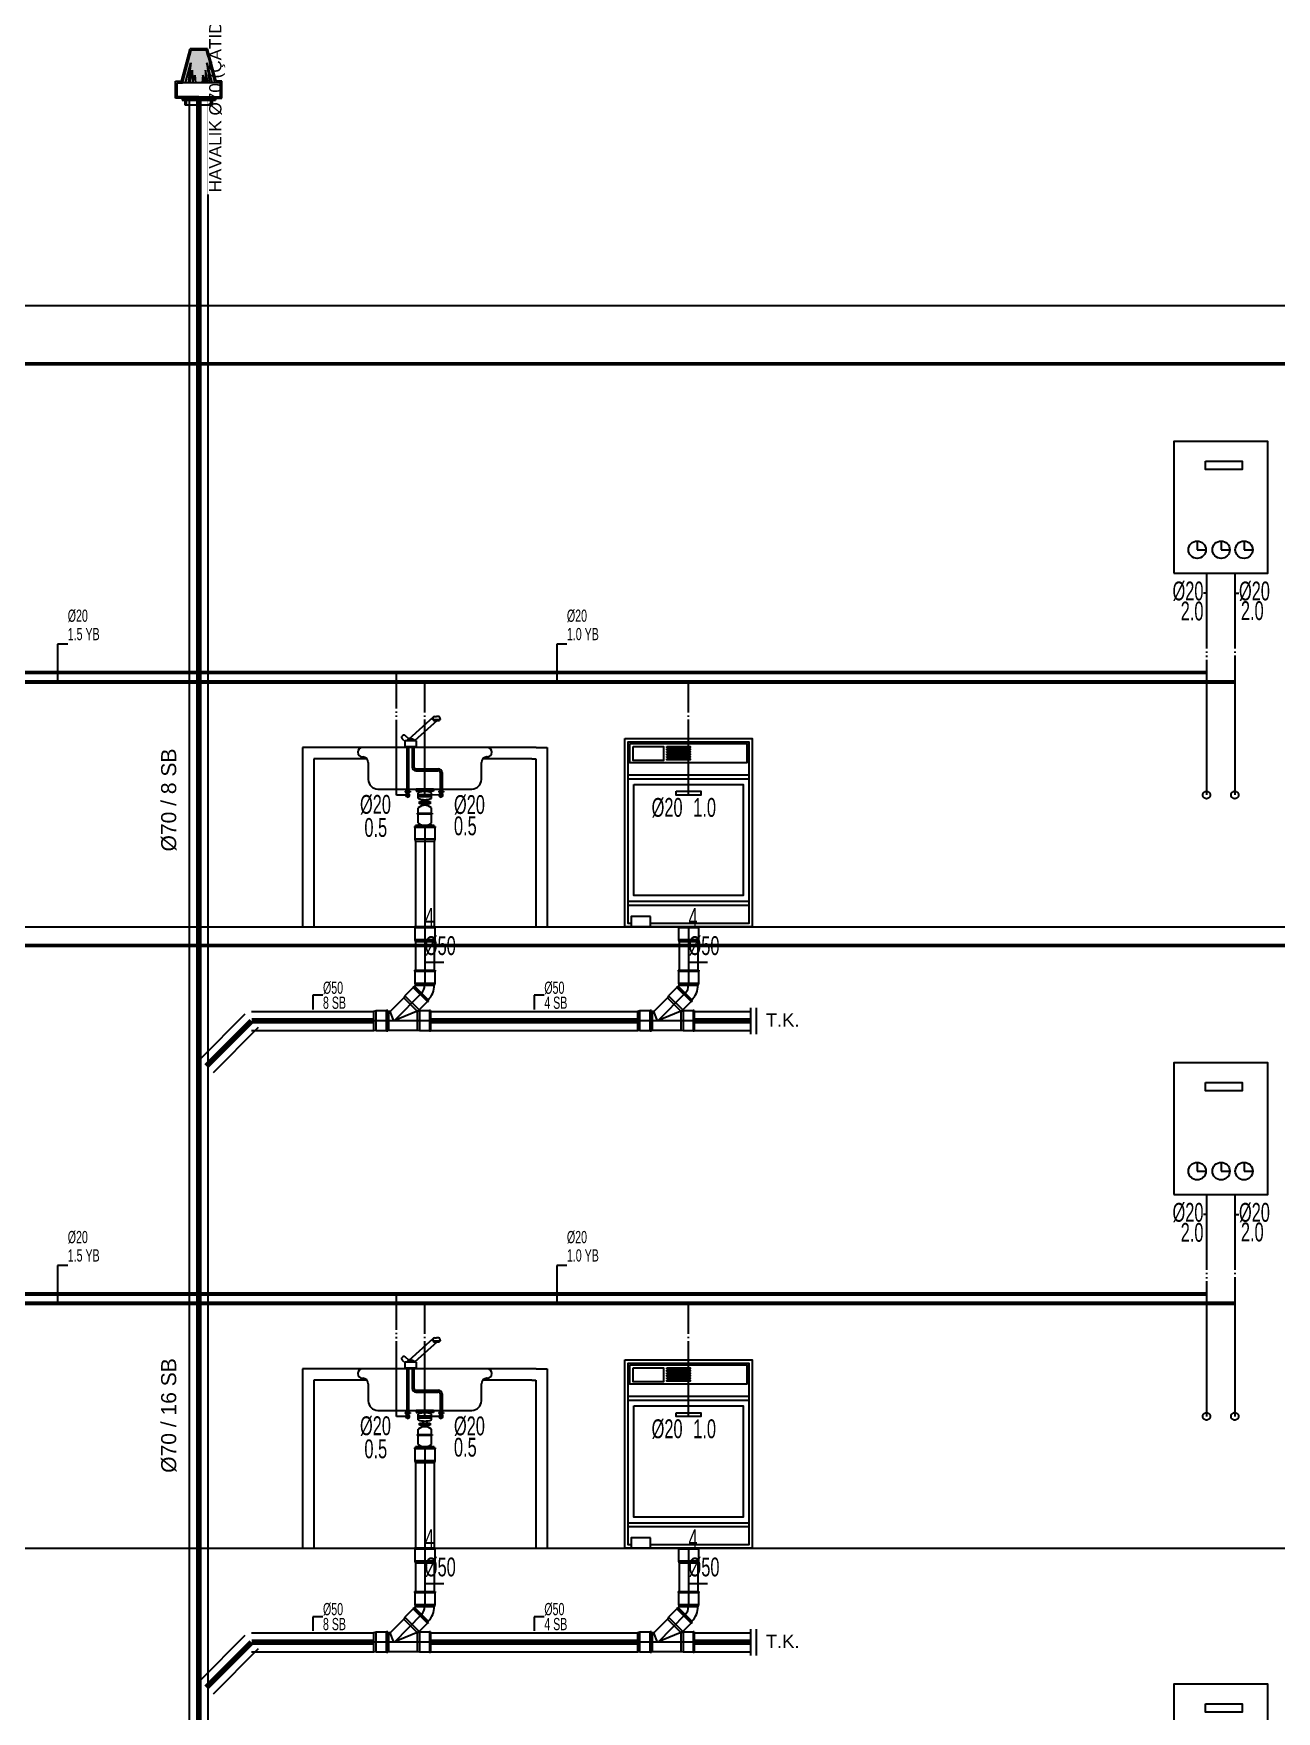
# Model space of a CAD drawing. Header units: centimetres. Extents: x -13133 to 30552, y -2 to 4552.
# Drawn here: x 19552 to 20212, y 913 to 1804 of the extents above; entities that cross this region are included whole.
import ezdxf
from ezdxf.enums import TextEntityAlignment as Align

# ---------------------------------------------------------------- set-up
doc = ezdxf.new("R2010")
doc.units = ezdxf.units.CM
for name, pattern in [('BASMA HATTI', [31, 25, -6]), ('PIS', [38, 30, -8]), ('PISSU HATTI', [26, 20, -6]), ('SICAK', [4.6, 4, -0.15, 0.075, -0.15, 0.075, -0.15]), ('SOGUK', [4.375, 4, -0.15, 0.075, -0.15])]:
    doc.linetypes.add(name, pattern=pattern)
for name, color, linetype in [('MTY-PIS-SU-BORUSU', 6, 'PIS'), ('MTY-PISSU-BORU-TAVANDAN', 6, 'PISSU HATTI'), ('MTY-PISSU-CAP', 211, 'CONTINUOUS'), ('MTY-PVC', 43, 'CONTINUOUS'), ('MTY-SICAKSU-BORU', 1, 'BASMA HATTI'), ('MTY-SOGUKSU-BORU', 5, 'CONTINUOUS'), ('MTY-TEFRIS', 15, 'CONTINUOUS'), ('MTY-TEMIZSU-CAP', 101, 'CONTINUOUS'), ('MTY-YUK-BIRIMI', 7, 'CONTINUOUS'), ('ROTAS-PIS-SU-BORUSU', 6, 'PIS'), ('ROTAS-PISSU-CAP', 211, 'CONTINUOUS'), ('ROTAS-PVC', 43, 'CONTINUOUS'), ('ROTAS-SEMA', 8, 'CONTINUOUS'), ('ROTAS-SICAKSU-BORU', 1, 'BASMA HATTI'), ('ROTAS-SOGUKSU-BORU', 5, 'CONTINUOUS'), ('ROTAS-TEFRIS', 15, 'CONTINUOUS')]:
    doc.layers.add(name, color=color, linetype=linetype)
doc.styles.add('CAP', font='wturkce.SHX', dxfattribs={"width": 0.65})
doc.styles.add('MTY_CAP', font='wturkce.SHX', dxfattribs={"width": 0.65, "height": 20})
doc.styles.add('ROTAS', font='arial.ttf')
doc.linetypes.add('PİS SU', pattern='A,6,-0.4,[")",Standard,S=1,R=0,X=-0.1,Y=-0.375],-0.2', length=6.6)

# ---------------------------------------------------------------- blocks, each defined once
blk = doc.blocks.new('KOMBI1 KOLON')
at = {"layer": 'MTY-SICAKSU-BORU', "linetype": 'SICAK', "ltscale": 10}
for p in [(-15, 187.75), (-15, 135)]:
    blk.add_line(p, (-15, 70), dxfattribs=at)
blk.add_circle((-15, 70), 2, dxfattribs=at)
at = {"layer": 'MTY-SOGUKSU-BORU', "linetype": 'SOGUK', "ltscale": 10}
for p in [(0, 187.75), (0, 130)]:
    blk.add_line(p, (0, 70), dxfattribs=at)
blk.add_circle((0, 70), 2, dxfattribs=at)
at = {"layer": 'MTY-TEFRIS'}
for p, q in [((-19.97, 204.84), (-19.97, 200.22)), ((-19.97, 200.22), (-15.35, 200.22)), ((-7.25, 204.84), (-7.25, 200.22)), ((-7.25, 200.22), (-2.63, 200.22)), ((4.91, 204.84), (4.91, 200.22)), ((4.91, 200.22), (9.54, 200.22))]:
    blk.add_line(p, q, dxfattribs=at)
for points in [[(-32.4, 187.75), (17.6, 187.75), (17.6, 257.75), (-32.4, 257.75)], [(-15.48, 247.28), (3.88, 247.28), (3.88, 242.83), (-15.48, 242.83)]]:
    blk.add_lwpolyline(points, close=True, dxfattribs=at)
for centre in [(-19.97, 200.22), (-7.25, 200.22), (4.91, 200.22)]:
    blk.add_circle(centre, 4.62, dxfattribs=at)
at = {"layer": 'MTY-TEMIZSU-CAP', "color": 101}
for p, q in [((-15, 177.16), (-16.63, 177.16)), ((0, 177.16), (2.22, 177.16))]:
    blk.add_line(p, q, dxfattribs=at)
at = {"layer": 'MTY-TEMIZSU-CAP', "color": 101, "style": 'CAP', "width": 0.65}
blk.add_attdef('SCCP', text='', height=10, dxfattribs=at).set_placement((-16.63, 178.35), align=Align.MIDDLE_RIGHT)
blk.add_attdef('SOCP', text='', height=10, dxfattribs=at).set_placement((2.22, 178.34), align=Align.MIDDLE_LEFT)
at = {"layer": 'MTY-YUK-BIRIMI', "color": 101, "style": 'CAP', "width": 0.65}
blk.add_attdef('SC', text='', height=10, dxfattribs=at).set_placement((-16.63, 167.7), align=Align.MIDDLE_RIGHT)
blk.add_attdef('SO', text='', height=10, dxfattribs=at).set_placement((3.25, 167.91), align=Align.MIDDLE_LEFT)
blk = doc.blocks.new('EVIYE1 KOLON')
at = {"layer": 'MTY-PISSU-BORU-TAVANDAN', "linetype": 'PİS SU', "ltscale": 5}
blk.add_line((0, 53.81), (0, 0), dxfattribs=at)
at = {"layer": 'MTY-PVC', "color": 43}
for p, q in [((5, 53.81), (-5, 53.81)), ((-5, 53.81), (-5, 53.32)), ((5, 53.81), (5, 53.32)), ((-5.5, 53.32), (-5.5, 52.72)), ((-5.03, 53.32), (-5.5, 53.32)), ((-5.3, 52.72), (-5.5, 52.72)), ((5.3, 52.72), (-5.3, 52.72)), ((-5.3, 52.72), (-5.3, 46.46)), ((5.3, 46.46), (-5.3, 46.46)), ((-5.3, 46.46), (-5, 45.32)), ((5, 53.32), (-5.03, 53.32)), ((5, 45.32), (-5, 45.32)), ((-5, 45.32), (-5, 0)), ((5.5, 53.32), (4.97, 53.32)), ((5.3, 46.46), (5, 45.32)), ((5, 45.32), (5, 0)), ((5.5, 52.72), (5.3, 52.72)), ((5.3, 52.72), (5.3, 46.46)), ((5.5, 53.32), (5.5, 52.72))]:
    blk.add_line(p, q, dxfattribs=at)
at = {"layer": 'MTY-SICAKSU-BORU', "linetype": 'SICAK', "ltscale": 10}
for p, q in [((-15, 69.92), (-15, 135)), ((-9.13, 69.92), (-15, 69.92))]:
    blk.add_line(p, q, dxfattribs=at)
at = {"layer": 'MTY-SOGUKSU-BORU', "linetype": 'SOGUK', "ltscale": 10}
for p, q in [((0, 70), (0, 130)), ((9.14, 69.92), (0, 70))]:
    blk.add_line(p, q, dxfattribs=at)
at = {"layer": 'MTY-TEFRIS', "color": 4}
for p, q in [((4.33, 111.2), (-8.43, 99.61)), ((6.58, 109.64), (-5.44, 98.72)), ((4.2, 109.98), (4.29, 110.82)), ((4.2, 109.98), (6.23, 109.98)), ((4.58, 109.98), (4.58, 109.64)), ((7.82, 109.98), (4.58, 109.98)), ((4.58, 109.64), (7.82, 109.64)), ((5.28, 111.72), (6.23, 111.72)), ((7.17, 111.72), (6.23, 111.72)), ((8.25, 109.98), (6.23, 109.98)), ((7.82, 109.64), (7.82, 109.98)), ((8.25, 109.98), (8.16, 110.82)), ((-11.94, 101.4), (-12.12, 101.2)), ((-12.01, 99.79), (-10.45, 98.47)), ((-8.36, 99.67), (-10.53, 101.52)), ((-4.38, 98.72), (-10.45, 98.72)), ((-10.45, 95.77), (-10.45, 98.72)), ((-9.34, 98.78), (-9.41, 98.72)), ((-8.36, 99.62), (-7.41, 99.62)), ((-6.47, 99.62), (-7.41, 99.62)), ((-4.38, 95.77), (-4.38, 98.72)), ((33.13, 95.2), (-33.13, 95.2)), ((-33.13, 90.2), (-33, 90.2)), ((-10.45, 95.77), (-4.38, 95.77)), ((-10, 95.77), (-10, 95.39)), ((-10, 95.39), (-4.8, 95.39)), ((-9.63, 95.39), (-9.63, 71.96)), ((-8.63, 95.39), (-8.63, 71.96)), ((-6.76, 95.39), (-6.76, 84.89)), ((-5.76, 95.39), (-5.76, 84.89)), ((-4.8, 95.39), (-4.8, 95.77)), ((33.13, 90.2), (33, 90.2)), ((-30, 87.2), (-30, 78.16)), ((-4.76, 83.89), (7.14, 83.89)), ((-4.76, 82.89), (7.14, 82.89)), ((8.14, 81.89), (8.14, 71.96)), ((9.14, 81.89), (9.14, 71.96)), ((30, 78.16), (30, 87.2)), ((-25, 73.16), (25, 73.16)), ((-10.38, 71.96), (-10.38, 71.58)), ((-9.13, 71.96), (-10.38, 71.96)), ((-10.38, 71.58), (-9.13, 71.58)), ((-9.63, 71.58), (-9.63, 69.92)), ((-9.13, 71.96), (-7.87, 71.96)), ((-7.87, 71.58), (-9.13, 71.58)), ((-8.63, 71.58), (-8.63, 69.92)), ((-7.87, 71.96), (-7.87, 71.58)), ((4.54, 73.16), (-4.54, 73.16)), ((-4.54, 73.16), (-4.54, 72.09)), ((-4.54, 72.09), (0, 72.09)), ((-1, 72.09), (-1, 71.78)), ((4.54, 72.09), (0, 72.09)), ((1, 72.09), (1, 71.78)), ((4.54, 73.16), (4.54, 72.09)), ((7.38, 71.96), (7.38, 71.58)), ((8.64, 71.96), (7.38, 71.96)), ((7.38, 71.58), (8.64, 71.58)), ((8.14, 71.58), (8.14, 69.92)), ((8.64, 71.96), (9.9, 71.96)), ((9.9, 71.58), (8.64, 71.58)), ((9.14, 71.58), (9.14, 69.92)), ((9.9, 71.96), (9.9, 71.58)), ((-9.63, 69.92), (-8.63, 69.92)), ((-3.49, 68.17), (-3.49, 71.17)), ((3.49, 70.09), (-3.49, 70.09)), ((3.49, 69.1), (-3.49, 69.1)), ((-3.49, 60.41), (-3.49, 63.23)), ((-2.75, 65.33), (-2.75, 66.46)), ((-2.75, 66.46), (2.86, 66.46)), ((2.86, 65.93), (-2.75, 65.93)), ((2.86, 65.33), (-2.75, 65.33)), ((-1, 67.56), (-1, 66.46)), ((-1, 65.33), (-1, 64.49)), ((1, 67.56), (1, 66.46)), ((1, 65.33), (1, 64.49)), ((2.86, 66.46), (2.86, 65.33)), ((3.49, 68.17), (3.49, 71.17)), ((3.49, 60.41), (3.49, 63.23)), ((9.14, 69.92), (8.14, 69.92)), ((-3.95, 59.82), (-3.95, 60.41)), ((-3.95, 60.41), (3.82, 60.41)), ((3.82, 59.82), (-3.95, 59.82)), ((-3.49, 55.1), (-3.49, 59.82)), ((3.49, 55.1), (3.49, 59.82)), ((3.82, 60.41), (3.82, 59.82))]:
    blk.add_line(p, q, dxfattribs=at)
at = {"layer": 'MTY-TEFRIS', "color": 2}
for p, q in [((-65, 95.2), (-65, 0)), ((59.11, 95.2), (-65, 95.2)), ((-59, 89.2), (-59, 0)), ((-30.76, 89.2), (-59, 89.2)), ((56.74, 89.2), (30.76, 89.2)), ((56.74, 89.2), (59, 89.2)), ((59, 89.2), (59, 0)), ((59.11, 95.2), (65, 95.2)), ((65, 95.2), (65, 0))]:
    blk.add_line(p, q, dxfattribs=at)
at = {"layer": 'MTY-TEFRIS', "color": 4}
for centre, radius, start, end in [((5.28, 110.72), 1, 90, 174.07007), ((7.17, 110.72), 1, 5.92993, 90), ((-11.36, 100.55), 1, 139.57371, 229.57371), ((-11.18, 100.76), 1, 49.57371, 139.57371), ((-8.36, 98.62), 1, 90, 174.07007), ((-6.47, 98.62), 1, 5.92993, 90), ((-33.13, 92.7), 2.5, 90, 270), ((-33, 87.2), 3, 0, 90), ((33, 87.2), 3, 90, 180), ((33.13, 92.7), 2.5, 270, 90), ((-4.76, 84.89), 2, 180, 270), ((-4.76, 84.89), 1, 180, 270), ((7.14, 81.89), 2, 0, 90), ((7.14, 81.89), 1, 0, 90), ((-25, 78.16), 5, 180, 270), ((0, 62.3), 9.53, 68.53271, 111.46729), ((25, 78.16), 5, 270, 0), ((-9.13, 69.92), 1, 119.88579, 60.11421), ((-9.13, 70), 0.506, 189.04535, 350.95465), ((0, 77.03), 9.53, 248.53271, 291.46729), ((0, 59.16), 5.35, 49.37058, 130.62942), ((8.64, 69.92), 1, 119.88579, 60.11421), ((8.64, 70), 0.506, 189.04535, 350.95465), ((0, 59.16), 5.35, 229.37058, 310.62942)]:
    blk.add_arc(centre, radius, start, end, dxfattribs=at)
at = {"layer": 'MTY-PISSU-CAP', "lineweight": -3, "ltscale": 100, "style": 'CAP', "width": 0.65}
blk.add_attdef('PSCP', text='', height=10, dxfattribs=at).set_placement((0, -10), align=Align.MIDDLE_LEFT)
at = {"layer": 'MTY-TEMIZSU-CAP', "color": 101, "style": 'CAP', "width": 0.65}
blk.add_attdef('SCCP', text='', height=10, dxfattribs=at).set_placement((-18, 65), align=Align.MIDDLE_RIGHT)
blk.add_attdef('SOCP', text='', height=10, dxfattribs=at).set_placement((15.46, 64.92), align=Align.MIDDLE_LEFT)
at = {"layer": 'MTY-YUK-BIRIMI', "color": 101, "style": 'CAP', "width": 0.65}
blk.add_attdef('SC', text='', height=10, dxfattribs=at).set_placement((-20, 52.74), align=Align.MIDDLE_RIGHT)
blk.add_attdef('SO', text='', height=10, dxfattribs=at).set_placement((15.46, 53.61), align=Align.MIDDLE_LEFT)
at = {"layer": 'MTY-YUK-BIRIMI', "color": 211, "lineweight": -3, "ltscale": 100, "style": 'CAP', "width": 0.65}
blk.add_attdef('PS', text='', height=10, dxfattribs=at).set_placement((0, 5), align=Align.MIDDLE_LEFT)
blk = doc.blocks.new('PVC CATAL SAG')
at = {"layer": 'MTY-PIS-SU-BORUSU', "linetype": 'PİS SU', "ltscale": 5}
for p, q in [((0, 0), (0, -23.03)), ((0, -23.03), (0, -31.02)), ((-1.76, -35.26), (-16.12, -49.85)), ((3, -50), (-27, -50))]:
    blk.add_line(p, q, dxfattribs=at)
blk.add_arc((-6, -31.02), 6, 315, 0, dxfattribs=at)
at = {"layer": 'MTY-PISSU-CAP', "lineweight": -3, "ltscale": 100}
for p, q in [((0, -15.84), (0, -25.84)), ((10, -18.89), (0, -18.89))]:
    blk.add_line(p, q, dxfattribs=at)
at = {"layer": 'MTY-PVC', "color": 43}
for p, q in [((-5.5, 0), (-5.5, -0.6)), ((5.5, 0), (-5.5, 0)), ((-5.3, -0.6), (-5.5, -0.6)), ((5.3, -0.6), (-5.3, -0.6)), ((-5.3, -0.6), (-5.3, -6.85)), ((5.3, -6.85), (-5.3, -6.85)), ((-5.3, -6.85), (-5, -7.99)), ((5, -7.99), (-5, -7.99)), ((-5, -7.99), (-5, -22.87)), ((5.3, -6.85), (5, -7.99)), ((5, -7.99), (5, -22.87)), ((5.5, -0.6), (5.3, -0.6)), ((5.3, -0.6), (5.3, -6.85)), ((5.5, 0), (5.5, -0.6)), ((-5.5, -23.03), (-5.5, -23.63)), ((-5.5, -23.03), (-4.97, -23.03)), ((-5.5, -23.63), (-5.3, -23.63)), ((-5.3, -23.63), (5.3, -23.63)), ((-5.3, -23.63), (-5.3, -29.88)), ((-5, -23.03), (5.03, -23.03)), ((5.03, -23.03), (5.5, -23.03)), ((5.3, -23.63), (5.5, -23.63)), ((5.3, -23.63), (5.3, -29.88)), ((5.5, -23.03), (5.5, -23.63)), ((-6.17, -32.27), (-10.59, -36.69)), ((-5.88, -31.7), (-6.31, -32.13)), ((-5.88, -31.7), (-6.31, -32.13)), ((-6.31, -32.13), (-6.17, -32.27)), ((-6.31, -32.13), (-6.17, -32.27)), ((-6.17, -32.27), (1.33, -39.76)), ((-5.88, -31.7), (-5.58, -32.01)), ((-5.88, -31.7), (-5.58, -32.01)), ((-5.29, -31.73), (-5.58, -32.01)), ((-5.58, -32.01), (1.54, -39.13)), ((-5.3, -29.88), (5.3, -29.88)), ((-5.3, -29.88), (-5, -31.02)), ((-5.29, -31.73), (1.78, -38.8)), ((-5, -31.02), (5, -31.02)), ((5.3, -29.88), (5, -31.02)), ((-19.73, -44.5), (-20.33, -44.5)), ((-20.33, -44.7), (-20.33, -44.5)), ((-19.73, -45), (-19.73, -44.5)), ((-11.15, -37.73), (-18.46, -45)), ((-10.59, -36.69), (-11.15, -37.73)), ((-11.15, -37.73), (-4.14, -44.75)), ((-10.59, -36.69), (-3.09, -44.18)), ((-3.09, -44.18), (-4.14, -44.75)), ((1.33, -39.76), (-3.09, -44.18)), ((1.33, -39.76), (1.47, -39.9)), ((1.33, -39.76), (1.47, -39.9)), ((1.89, -39.48), (1.47, -39.9)), ((1.89, -39.48), (1.47, -39.9)), ((1.78, -38.8), (1.5, -39.08)), ((1.5, -39.08), (1.89, -39.48)), ((1.5, -39.08), (1.89, -39.48)), ((3, -44.5), (2.4, -44.5)), ((2.4, -44.5), (2.4, -44.7)), ((3, -44.5), (3, -45)), ((-25.86, -44.7), (-27, -45)), ((-27, -55), (-27, -45)), ((-25.86, -55.3), (-25.86, -44.7)), ((-20.33, -44.7), (-25.86, -44.7)), ((-20.33, -55.3), (-20.33, -44.7)), ((-19.73, -55), (-19.73, -45)), ((-19.33, -45), (-19.73, -45)), ((-18.46, -45), (-19.33, -45)), ((-19.33, -45), (-19.33, -55)), ((-19.33, -45), (-19.33, -55)), ((-19.33, -55), (-19.33, -45)), ((-19.33, -45), (-19.33, -55)), ((-16.5, -50), (-18.46, -45)), ((-4.43, -45), (-16.5, -50)), ((-4.14, -44.75), (-4.43, -45)), ((-4.02, -45), (-4.42, -45)), ((-2.88, -44.7), (-4.02, -45)), ((-4.02, -45), (-4.02, -55)), ((2.4, -44.7), (-2.88, -44.7)), ((-2.88, -44.7), (-2.88, -55.3)), ((2.4, -44.7), (2.4, -55.3)), ((3, -45), (3, -55)), ((-25.86, -55.3), (-27, -55)), ((-20.33, -55.3), (-25.86, -55.3)), ((-20.33, -55.5), (-20.33, -55.3)), ((-19.73, -55.5), (-20.33, -55.5)), ((-19.73, -55.5), (-19.73, -55)), ((-19.33, -55), (-19.73, -55)), ((-4.02, -55), (-19.33, -55)), ((-2.88, -55.3), (-4.02, -55)), ((2.4, -55.3), (-2.88, -55.3)), ((2.4, -55.3), (2.4, -55.5)), ((3, -55.5), (2.4, -55.5)), ((3, -55), (3, -55.5))]:
    blk.add_line(p, q, dxfattribs=at)
for radius in [1, 11]:
    blk.add_arc((-6, -31.02), radius, 315, 0, dxfattribs=at)
blk = doc.blocks.new('BULASIK MAKINASI1 KOLON')
at = {"layer": 'MTY-SOGUKSU-BORU', "linetype": 'SOGUK', "ltscale": 10}
blk.add_line((0, 70), (0, 130), dxfattribs=at)
at = {"layer": 'MTY-TEFRIS', "color": 4}
for p, q in [((-32.01, 80.72), (32.01, 80.72)), ((-32.01, 78.63), (32.01, 78.63)), ((-32.01, 13.53), (32.01, 13.53)), ((-32.01, 11.44), (32.01, 11.44))]:
    blk.add_line(p, q, dxfattribs=at)
for points in [[(-33.81, 100), (33.81, 100), (33.81, 0), (-33.81, 0)], [(-20.26, 5.42), (-30.48, 5.42), (-30.48, 0), (-20.26, 0)]]:
    blk.add_lwpolyline(points, close=True, dxfattribs=at)
blk.add_lwpolyline([(-30.48, 1.8), (-32.01, 1.8), (-32.01, 98.2), (32.01, 98.2), (32.01, 1.8), (-20.26, 1.8)], dxfattribs=at)
at = {"layer": 'MTY-TEFRIS', "color": 2}
for points in [[(-31.19, 97.28), (30.96, 97.28), (30.96, 87.1), (-31.19, 87.1)], [(-29.31, 95.74), (-13.38, 95.74), (-13.38, 88.32), (-29.31, 88.32)], [(-11.61, 95.74), (0.92, 95.74), (0.92, 95.26), (-11.61, 95.26)], [(-11.61, 94.44), (0.92, 94.44), (0.92, 93.96), (-11.61, 93.96)], [(-11.61, 93.13), (0.92, 93.13), (0.92, 92.66), (-11.61, 92.66)], [(-11.61, 91.83), (0.92, 91.83), (0.92, 91.35), (-11.61, 91.35)], [(-11.61, 90.52), (0.92, 90.52), (0.92, 90.05), (-11.61, 90.05)], [(-11.61, 89.22), (0.92, 89.22), (0.92, 88.74), (-11.61, 88.74)], [(-29.02, 75.63), (29.02, 75.63), (29.02, 16.53), (-29.02, 16.53)], [(-6.53, 71.95), (6.53, 71.95), (6.53, 69.94), (-6.53, 69.94)]]:
    blk.add_lwpolyline(points, close=True, dxfattribs=at)
at = {"layer": 'MTY-PISSU-CAP', "lineweight": -3, "ltscale": 100, "style": 'CAP', "width": 0.65}
blk.add_attdef('PSCP', text='', height=10, dxfattribs=at).set_placement((0, -10), align=Align.MIDDLE_LEFT)
at = {"layer": 'MTY-TEMIZSU-CAP', "color": 101, "style": 'CAP', "width": 0.65}
blk.add_attdef('SOCP', text='', height=10, dxfattribs=at).set_placement((-3.17, 63.4), align=Align.MIDDLE_RIGHT)
at = {"layer": 'MTY-YUK-BIRIMI', "color": 101, "style": 'CAP', "width": 0.65}
blk.add_attdef('SO', text='', height=10, dxfattribs=at).set_placement((2.5, 63.4), align=Align.MIDDLE_LEFT)
at = {"layer": 'MTY-YUK-BIRIMI', "color": 211, "lineweight": -3, "ltscale": 100, "style": 'CAP', "width": 0.65}
blk.add_attdef('PS', text='', height=10, dxfattribs=at).set_placement((0, 5), align=Align.MIDDLE_LEFT)
blk = doc.blocks.new('MTY-PIS SU CAP SB')
at = {"layer": 'MTY-PISSU-CAP'}
for p, q in [((0.83, 1.17), (0, 1.17)), ((0, 1.17), (0, 0))]:
    blk.add_line(p, q, dxfattribs=at)
at = {"layer": 'MTY-PISSU-CAP', "style": 'MTY_CAP', "width": 0.65}
blk.add_attdef('PSCP_001', (0.83, 1.29), '', height=1, dxfattribs=at)
at = {"layer": 'MTY-YUK-BIRIMI', "color": 211, "style": 'MTY_CAP', "width": 0.65}
blk.add_attdef('PS_001', (0.83, 0.07), '', height=1, dxfattribs=at)
blk = doc.blocks.new('MTY-TEMIZ SU CAP MB')
at = {"layer": 'MTY-TEMIZSU-CAP'}
for p, q in [((0.83, 3.1), (0, 3.1)), ((0, 3.1), (0, 0))]:
    blk.add_line(p, q, dxfattribs=at)
at = {"layer": 'MTY-TEMIZSU-CAP', "style": 'MTY_CAP', "width": 0.65}
for tag, p in [('SOCP_001', (0.83, 4.92)), ('SCCP_001', (0.83, 1.92))]:
    blk.add_attdef(tag, p, '', height=1, dxfattribs=at)
at = {"layer": 'MTY-YUK-BIRIMI', "color": 101, "style": 'MTY_CAP', "width": 0.65}
for tag, p in [('SO_001', (0.83, 3.42)), ('SC_001', (0.83, 0.42))]:
    blk.add_attdef(tag, p, '', height=1, dxfattribs=at)
blk = doc.blocks.new('MTY-KOLON HAVALIK SAPKASI')
at = {"layer": 'MTY-PVC'}
h = blk.add_hatch(color=43, dxfattribs=at)
h.paths.add_polyline_path([(0, 15.94), (-2.56, 15.94), (-5.44, 5.17), (-4.4, 5.17), (-2.66, 11.76), (-3.57, 5.17), (-2.96, 5.17), (-2.21, 9.35), (-2.13, 5.2), (-1.3, 7.69), (-1.15, 5.17), (0, 5.17)])
h.paths.add_polyline_path([(2.56, 15.94), (0, 15.94), (0, 5.17), (1.15, 5.17), (1.3, 7.69), (2.13, 5.2), (2.21, 9.35), (2.96, 5.17), (3.57, 5.17), (2.66, 11.76), (4.4, 5.17), (5.44, 5.17)])
at = {"layer": 'MTY-PISSU-BORU-TAVANDAN', "linetype": 'PİS SU', "ltscale": 5}
for p, q in [((-5.76, 5.64), (-2.88, 16.41)), ((2.88, 16.41), (-2.88, 16.41)), ((5.76, 5.64), (2.88, 16.41)), ((-7.69, 5.64), (-5.76, 5.64)), ((-7.69, 0), (-7.69, 5.64)), ((7.69, 5.64), (5.76, 5.64)), ((7.69, 0), (7.69, 5.64)), ((-4.5, 0), (-7.69, 0)), ((-4.5, -2.26), (-4.5, 0)), ((4.5, -2.26), (4.5, 0)), ((4.5, 0), (7.69, 0)), ((4.5, -2.26), (-4.5, -2.26))]:
    blk.add_line(p, q, dxfattribs=at)
at = {"layer": 'MTY-PVC', "color": 43}
for p, q in [((-5.76, 5.64), (-2.88, 16.41)), ((-5.44, 5.17), (-2.56, 15.94)), ((-4.4, 5.17), (-2.66, 11.76)), ((-2.66, 11.76), (-3.57, 5.17)), ((2.88, 16.41), (-2.88, 16.41)), ((2.56, 15.94), (-2.56, 15.94)), ((5.44, 5.17), (2.56, 15.94)), ((4.4, 5.17), (2.66, 11.76)), ((2.66, 11.76), (3.57, 5.17)), ((5.76, 5.64), (2.88, 16.41)), ((-7.69, 5.64), (-5.76, 5.64)), ((-7.69, 0), (-7.69, 5.64)), ((-2.96, 5.17), (-2.21, 9.35)), ((-2.21, 9.35), (-2.13, 5.17)), ((-2.14, 5.17), (-1.3, 7.69)), ((-1.3, 7.69), (-1.15, 5.17)), ((1.3, 7.69), (1.15, 5.17)), ((2.14, 5.17), (1.3, 7.69)), ((2.21, 9.35), (2.13, 5.17)), ((2.96, 5.17), (2.21, 9.35)), ((7.69, 5.64), (5.76, 5.64)), ((7.69, 0), (7.69, 5.64)), ((-5.44, 0), (-7.69, 0)), ((-7.22, 0.47), (-7.22, 5.17)), ((-7.22, 5.17), (-5.44, 5.17)), ((0, 0.47), (-7.22, 0.47)), ((-5.5, 0), (-5.5, -0.6)), ((-5.5, 0), (-5, 0)), ((5.44, 5.17), (-5.44, 5.17)), ((5.44, 0), (-5.44, 0)), ((-5, 0), (5, 0)), ((-4.5, -2.26), (-4.5, 0)), ((-4.03, -2.26), (-4.03, 0)), ((0, 0.47), (7.22, 0.47)), ((4.03, -2.26), (4.03, 0)), ((4.5, -2.26), (4.5, 0)), ((5, 0), (5.5, 0)), ((7.22, 5.17), (5.44, 5.17)), ((5.44, 0), (7.69, 0)), ((5.5, 0), (5.5, -0.6)), ((7.22, 0.47), (7.22, 5.17)), ((-5.5, -0.6), (-5.3, -0.6)), ((-5.3, -0.6), (5.3, -0.6)), ((4.5, -2.26), (-4.5, -2.26)), ((5.3, -0.6), (5.5, -0.6))]:
    blk.add_line(p, q, dxfattribs=at)

msp = doc.modelspace()

# ---------------------------------------------------------------- linework, layer by layer
at = {"layer": 'ROTAS-PIS-SU-BORUSU', "const_width": 3}
for points in [[(19640, 539.5), (19640, 1770)], [(19668, 1280), (19644, 1256)], [(19668, 1280), (19733, 1280)], [(19763, 1280), (19873, 1280)], [(19903, 1280), (19933, 1280)], [(19668, 950), (19644, 926)], [(19668, 950), (19733, 950)], [(19763, 950), (19873, 950)], [(19903, 950), (19933, 950)]]:
    msp.add_lwpolyline(points, dxfattribs=at)
at = {"layer": 'ROTAS-PVC'}
for p, q in [((19635, 539.5), (19635, 1770)), ((19645, 539.5), (19645, 1770)), ((19664.46, 1283.54), (19640.46, 1259.54)), ((19668, 1285), (19733, 1285)), ((19763, 1285), (19873, 1285)), ((19903, 1285), (19933, 1285)), ((19933, 1273), (19933, 1287)), ((19936, 1273), (19936, 1287)), ((19671.54, 1276.46), (19647.54, 1252.46)), ((19668, 1275), (19733, 1275)), ((19763, 1275), (19873, 1275)), ((19903, 1275), (19933, 1275)), ((19664.46, 953.54), (19640.46, 929.54)), ((19668, 955), (19733, 955)), ((19763, 955), (19873, 955)), ((19903, 955), (19933, 955)), ((19933, 943), (19933, 957)), ((19936, 943), (19936, 957)), ((19671.54, 946.46), (19647.54, 922.46)), ((19668, 945), (19733, 945)), ((19763, 945), (19873, 945)), ((19903, 945), (19933, 945))]:
    msp.add_line(p, q, dxfattribs=at)
at = {"layer": 'ROTAS-SEMA'}
for points in [[(15140, 1660), (22960, 1660)], [(15140, 1330), (22960, 1330)], [(15140, 1000), (22960, 1000)]]:
    msp.add_lwpolyline(points, dxfattribs=at)
at = {"layer": 'ROTAS-SICAKSU-BORU', "const_width": 2}
for points in [[(20175, 1465), (18405, 1465)], [(20175, 1135), (18405, 1135)]]:
    msp.add_lwpolyline(points, dxfattribs=at)
at = {"layer": 'ROTAS-SOGUKSU-BORU', "const_width": 2}
for points in [[(15400, 775), (15400, 1629), (20572, 1629), (20572, 1460), (20640, 1460)], [(18120, 1460), (20190, 1460)], [(15520, 775), (15520, 1320), (20590, 1320), (20590, 1130), (20640, 1130)], [(18120, 1130), (20190, 1130)]]:
    msp.add_lwpolyline(points, dxfattribs=at)

# ---------------------------------------------------------------- block references
at = {"layer": 'ROTAS-TEFRIS'}
ref = msp.add_blockref('KOMBI1 KOLON', (20190, 1330), dxfattribs=at)
ref.add_attrib('SO', '2.0', dxfattribs={"color": 101, "height": 10, "style": 'CAP', "width": 0.65}).set_placement((20193.25, 1497.91), align=Align.MIDDLE_LEFT)
ref.add_attrib('SOCP', 'Ø20', dxfattribs={"color": 101, "height": 10, "style": 'CAP', "width": 0.65}).set_placement((20192.22, 1508.34), align=Align.MIDDLE_LEFT)
ref.add_attrib('SC', '2.0', dxfattribs={"color": 101, "height": 10, "style": 'CAP', "width": 0.65}).set_placement((20173.37, 1497.7), align=Align.MIDDLE_RIGHT)
ref.add_attrib('SCCP', 'Ø20', dxfattribs={"color": 101, "height": 10, "style": 'CAP', "width": 0.65}).set_placement((20173.37, 1508.35), align=Align.MIDDLE_RIGHT)
ref = msp.add_blockref('MTY-TEMIZ SU CAP MB', (19565, 1460), dxfattribs=dict(at, xscale=6.5, yscale=6.5))
ref.add_attrib('SO_001', '1.5 YB', (19570.42, 1482.21), dxfattribs={"color": 101, "height": 6.5, "style": 'MTY_CAP', "width": 0.65})
ref.add_attrib('SOCP_001', 'Ø20', (19570.42, 1491.96), dxfattribs={"height": 6.5, "style": 'MTY_CAP', "width": 0.65})
ref = msp.add_blockref('MTY-TEMIZ SU CAP MB', (19830, 1460), dxfattribs=dict(at, xscale=6.5, yscale=6.5))
ref.add_attrib('SO_001', '1.0 YB', (19835.42, 1482.21), dxfattribs={"color": 101, "height": 6.5, "style": 'MTY_CAP', "width": 0.65})
ref.add_attrib('SOCP_001', 'Ø20', (19835.42, 1491.96), dxfattribs={"height": 6.5, "style": 'MTY_CAP', "width": 0.65})
ref = msp.add_blockref('EVIYE1 KOLON', (19760, 1330), dxfattribs=at)
ref.add_attrib('SO', '0.5', dxfattribs={"color": 101, "height": 10, "style": 'CAP', "width": 0.65}).set_placement((19775.46, 1383.61), align=Align.MIDDLE_LEFT)
ref.add_attrib('SOCP', 'Ø20', dxfattribs={"color": 101, "height": 10, "style": 'CAP', "width": 0.65}).set_placement((19775.46, 1394.92), align=Align.MIDDLE_LEFT)
ref.add_attrib('SC', '0.5', dxfattribs={"color": 101, "height": 10, "style": 'CAP', "width": 0.65}).set_placement((19740, 1382.74), align=Align.MIDDLE_RIGHT)
ref.add_attrib('SCCP', 'Ø20', dxfattribs={"color": 101, "height": 10, "style": 'CAP', "width": 0.65}).set_placement((19742, 1395), align=Align.MIDDLE_RIGHT)
ref.add_attrib('PSCP', 'Ø50', dxfattribs={"lineweight": -3, "ltscale": 100, "height": 10, "style": 'CAP', "width": 0.65}).set_placement((19760, 1320), align=Align.MIDDLE_LEFT)
ref.add_attrib('PS', '4', dxfattribs={"color": 211, "lineweight": -3, "ltscale": 100, "height": 10, "style": 'CAP', "width": 0.65}).set_placement((19760, 1335), align=Align.MIDDLE_LEFT)
ref = msp.add_blockref('BULASIK MAKINASI1 KOLON', (19900, 1330), dxfattribs=at)
ref.add_attrib('SO', '1.0', dxfattribs={"color": 101, "height": 10, "style": 'CAP', "width": 0.65}).set_placement((19902.5, 1393.4), align=Align.MIDDLE_LEFT)
ref.add_attrib('SOCP', 'Ø20', dxfattribs={"color": 101, "height": 10, "style": 'CAP', "width": 0.65}).set_placement((19896.83, 1393.4), align=Align.MIDDLE_RIGHT)
ref.add_attrib('PSCP', 'Ø50', dxfattribs={"lineweight": -3, "ltscale": 100, "height": 10, "style": 'CAP', "width": 0.65}).set_placement((19900, 1320), align=Align.MIDDLE_LEFT)
ref.add_attrib('PS', '4', dxfattribs={"color": 211, "lineweight": -3, "ltscale": 100, "height": 10, "style": 'CAP', "width": 0.65}).set_placement((19900, 1335), align=Align.MIDDLE_LEFT)
for p in [(19760, 1330), (19900, 1330), (19760, 1000), (19900, 1000)]:
    msp.add_blockref('PVC CATAL SAG', p, dxfattribs=at)
ref = msp.add_blockref('MTY-PIS SU CAP SB', (19700.5, 1286), dxfattribs=dict(at, xscale=6.5, yscale=6.5))
ref.add_attrib('PSCP_001', 'Ø50', (19705.92, 1294.38), dxfattribs={"height": 6.5, "style": 'MTY_CAP', "width": 0.65})
ref.add_attrib('PS_001', '8 SB', (19705.92, 1286.43), dxfattribs={"color": 211, "height": 6.5, "style": 'MTY_CAP', "width": 0.65})
ref = msp.add_blockref('MTY-PIS SU CAP SB', (19818, 1286), dxfattribs=dict(at, xscale=6.5, yscale=6.5))
ref.add_attrib('PSCP_001', 'Ø50', (19823.42, 1294.38), dxfattribs={"height": 6.5, "style": 'MTY_CAP', "width": 0.65})
ref.add_attrib('PS_001', '4 SB', (19823.42, 1286.43), dxfattribs={"color": 211, "height": 6.5, "style": 'MTY_CAP', "width": 0.65})
ref = msp.add_blockref('KOMBI1 KOLON', (20190, 1000), dxfattribs=at)
ref.add_attrib('SO', '2.0', dxfattribs={"color": 101, "height": 10, "style": 'CAP', "width": 0.65}).set_placement((20193.25, 1167.91), align=Align.MIDDLE_LEFT)
ref.add_attrib('SOCP', 'Ø20', dxfattribs={"color": 101, "height": 10, "style": 'CAP', "width": 0.65}).set_placement((20192.22, 1178.34), align=Align.MIDDLE_LEFT)
ref.add_attrib('SC', '2.0', dxfattribs={"color": 101, "height": 10, "style": 'CAP', "width": 0.65}).set_placement((20173.37, 1167.7), align=Align.MIDDLE_RIGHT)
ref.add_attrib('SCCP', 'Ø20', dxfattribs={"color": 101, "height": 10, "style": 'CAP', "width": 0.65}).set_placement((20173.37, 1178.35), align=Align.MIDDLE_RIGHT)
ref = msp.add_blockref('MTY-TEMIZ SU CAP MB', (19565, 1130), dxfattribs=dict(at, xscale=6.5, yscale=6.5))
ref.add_attrib('SO_001', '1.5 YB', (19570.42, 1152.21), dxfattribs={"color": 101, "height": 6.5, "style": 'MTY_CAP', "width": 0.65})
ref.add_attrib('SOCP_001', 'Ø20', (19570.42, 1161.96), dxfattribs={"height": 6.5, "style": 'MTY_CAP', "width": 0.65})
ref = msp.add_blockref('MTY-TEMIZ SU CAP MB', (19830, 1130), dxfattribs=dict(at, xscale=6.5, yscale=6.5))
ref.add_attrib('SO_001', '1.0 YB', (19835.42, 1152.21), dxfattribs={"color": 101, "height": 6.5, "style": 'MTY_CAP', "width": 0.65})
ref.add_attrib('SOCP_001', 'Ø20', (19835.42, 1161.96), dxfattribs={"height": 6.5, "style": 'MTY_CAP', "width": 0.65})
ref = msp.add_blockref('EVIYE1 KOLON', (19760, 1000), dxfattribs=at)
ref.add_attrib('SO', '0.5', dxfattribs={"color": 101, "height": 10, "style": 'CAP', "width": 0.65}).set_placement((19775.46, 1053.61), align=Align.MIDDLE_LEFT)
ref.add_attrib('SOCP', 'Ø20', dxfattribs={"color": 101, "height": 10, "style": 'CAP', "width": 0.65}).set_placement((19775.46, 1064.92), align=Align.MIDDLE_LEFT)
ref.add_attrib('SC', '0.5', dxfattribs={"color": 101, "height": 10, "style": 'CAP', "width": 0.65}).set_placement((19740, 1052.74), align=Align.MIDDLE_RIGHT)
ref.add_attrib('SCCP', 'Ø20', dxfattribs={"color": 101, "height": 10, "style": 'CAP', "width": 0.65}).set_placement((19742, 1065), align=Align.MIDDLE_RIGHT)
ref.add_attrib('PSCP', 'Ø50', dxfattribs={"lineweight": -3, "ltscale": 100, "height": 10, "style": 'CAP', "width": 0.65}).set_placement((19760, 990), align=Align.MIDDLE_LEFT)
ref.add_attrib('PS', '4', dxfattribs={"color": 211, "lineweight": -3, "ltscale": 100, "height": 10, "style": 'CAP', "width": 0.65}).set_placement((19760, 1005), align=Align.MIDDLE_LEFT)
ref = msp.add_blockref('BULASIK MAKINASI1 KOLON', (19900, 1000), dxfattribs=at)
ref.add_attrib('SO', '1.0', dxfattribs={"color": 101, "height": 10, "style": 'CAP', "width": 0.65}).set_placement((19902.5, 1063.4), align=Align.MIDDLE_LEFT)
ref.add_attrib('SOCP', 'Ø20', dxfattribs={"color": 101, "height": 10, "style": 'CAP', "width": 0.65}).set_placement((19896.83, 1063.4), align=Align.MIDDLE_RIGHT)
ref.add_attrib('PSCP', 'Ø50', dxfattribs={"lineweight": -3, "ltscale": 100, "height": 10, "style": 'CAP', "width": 0.65}).set_placement((19900, 990), align=Align.MIDDLE_LEFT)
ref.add_attrib('PS', '4', dxfattribs={"color": 211, "lineweight": -3, "ltscale": 100, "height": 10, "style": 'CAP', "width": 0.65}).set_placement((19900, 1005), align=Align.MIDDLE_LEFT)
ref = msp.add_blockref('MTY-PIS SU CAP SB', (19700.5, 956), dxfattribs=dict(at, xscale=6.5, yscale=6.5))
ref.add_attrib('PSCP_001', 'Ø50', (19705.92, 964.38), dxfattribs={"height": 6.5, "style": 'MTY_CAP', "width": 0.65})
ref.add_attrib('PS_001', '8 SB', (19705.92, 956.43), dxfattribs={"color": 211, "height": 6.5, "style": 'MTY_CAP', "width": 0.65})
ref = msp.add_blockref('MTY-PIS SU CAP SB', (19818, 956), dxfattribs=dict(at, xscale=6.5, yscale=6.5))
ref.add_attrib('PSCP_001', 'Ø50', (19823.42, 964.38), dxfattribs={"height": 6.5, "style": 'MTY_CAP', "width": 0.65})
ref.add_attrib('PS_001', '4 SB', (19823.42, 956.43), dxfattribs={"color": 211, "height": 6.5, "style": 'MTY_CAP', "width": 0.65})
ref = msp.add_blockref('KOMBI1 KOLON', (20190, 670), dxfattribs=at)
ref.add_attrib('SO', '2.0', dxfattribs={"color": 101, "height": 10, "style": 'CAP', "width": 0.65}).set_placement((20193.25, 837.91), align=Align.MIDDLE_LEFT)
ref.add_attrib('SOCP', 'Ø20', dxfattribs={"color": 101, "height": 10, "style": 'CAP', "width": 0.65}).set_placement((20192.22, 848.34), align=Align.MIDDLE_LEFT)
ref.add_attrib('SC', '2.0', dxfattribs={"color": 101, "height": 10, "style": 'CAP', "width": 0.65}).set_placement((20173.37, 837.7), align=Align.MIDDLE_RIGHT)
ref.add_attrib('SCCP', 'Ø20', dxfattribs={"color": 101, "height": 10, "style": 'CAP', "width": 0.65}).set_placement((20173.37, 848.35), align=Align.MIDDLE_RIGHT)

# ---------------------------------------------------------------- texts
at = {"layer": 'ROTAS-PISSU-CAP', "style": 'ROTAS'}
for s, p in [('Ø70 / 8 SB', (19628, 1370)), ('Ø70 / 16 SB', (19628, 1040))]:
    msp.add_text(s, height=8, rotation=90, dxfattribs=at).set_placement(p)
for p in [(19941, 1277), (19941, 947)]:
    msp.add_text('T.K.', height=7, dxfattribs=at).set_placement(p)

# ---------------------------------------------------------------- next in the draw order: wipeouts: each hides what was drawn before it
msp.add_wipeout([(19653, 1858.02), (19653, 1719), (19644.5, 1719), (19644.5, 1858.02)])

# ---------------------------------------------------------------- next in the draw order: block references
at = {"layer": 'ROTAS-TEFRIS', "xscale": 1.6, "yscale": 1.6}
msp.add_blockref('MTY-KOLON HAVALIK SAPKASI', (19640, 1770), dxfattribs=at)

# ---------------------------------------------------------------- next in the draw order: texts
at = {"layer": 'ROTAS-PISSU-CAP', "style": 'ROTAS'}
msp.add_text('HAVALIK Ø70 (ÇATIDAN 50 cm YUKARI)', height=6.5, rotation=90, dxfattribs=at).set_placement((19652, 1720))

doc.saveas('drawing.dxf')
